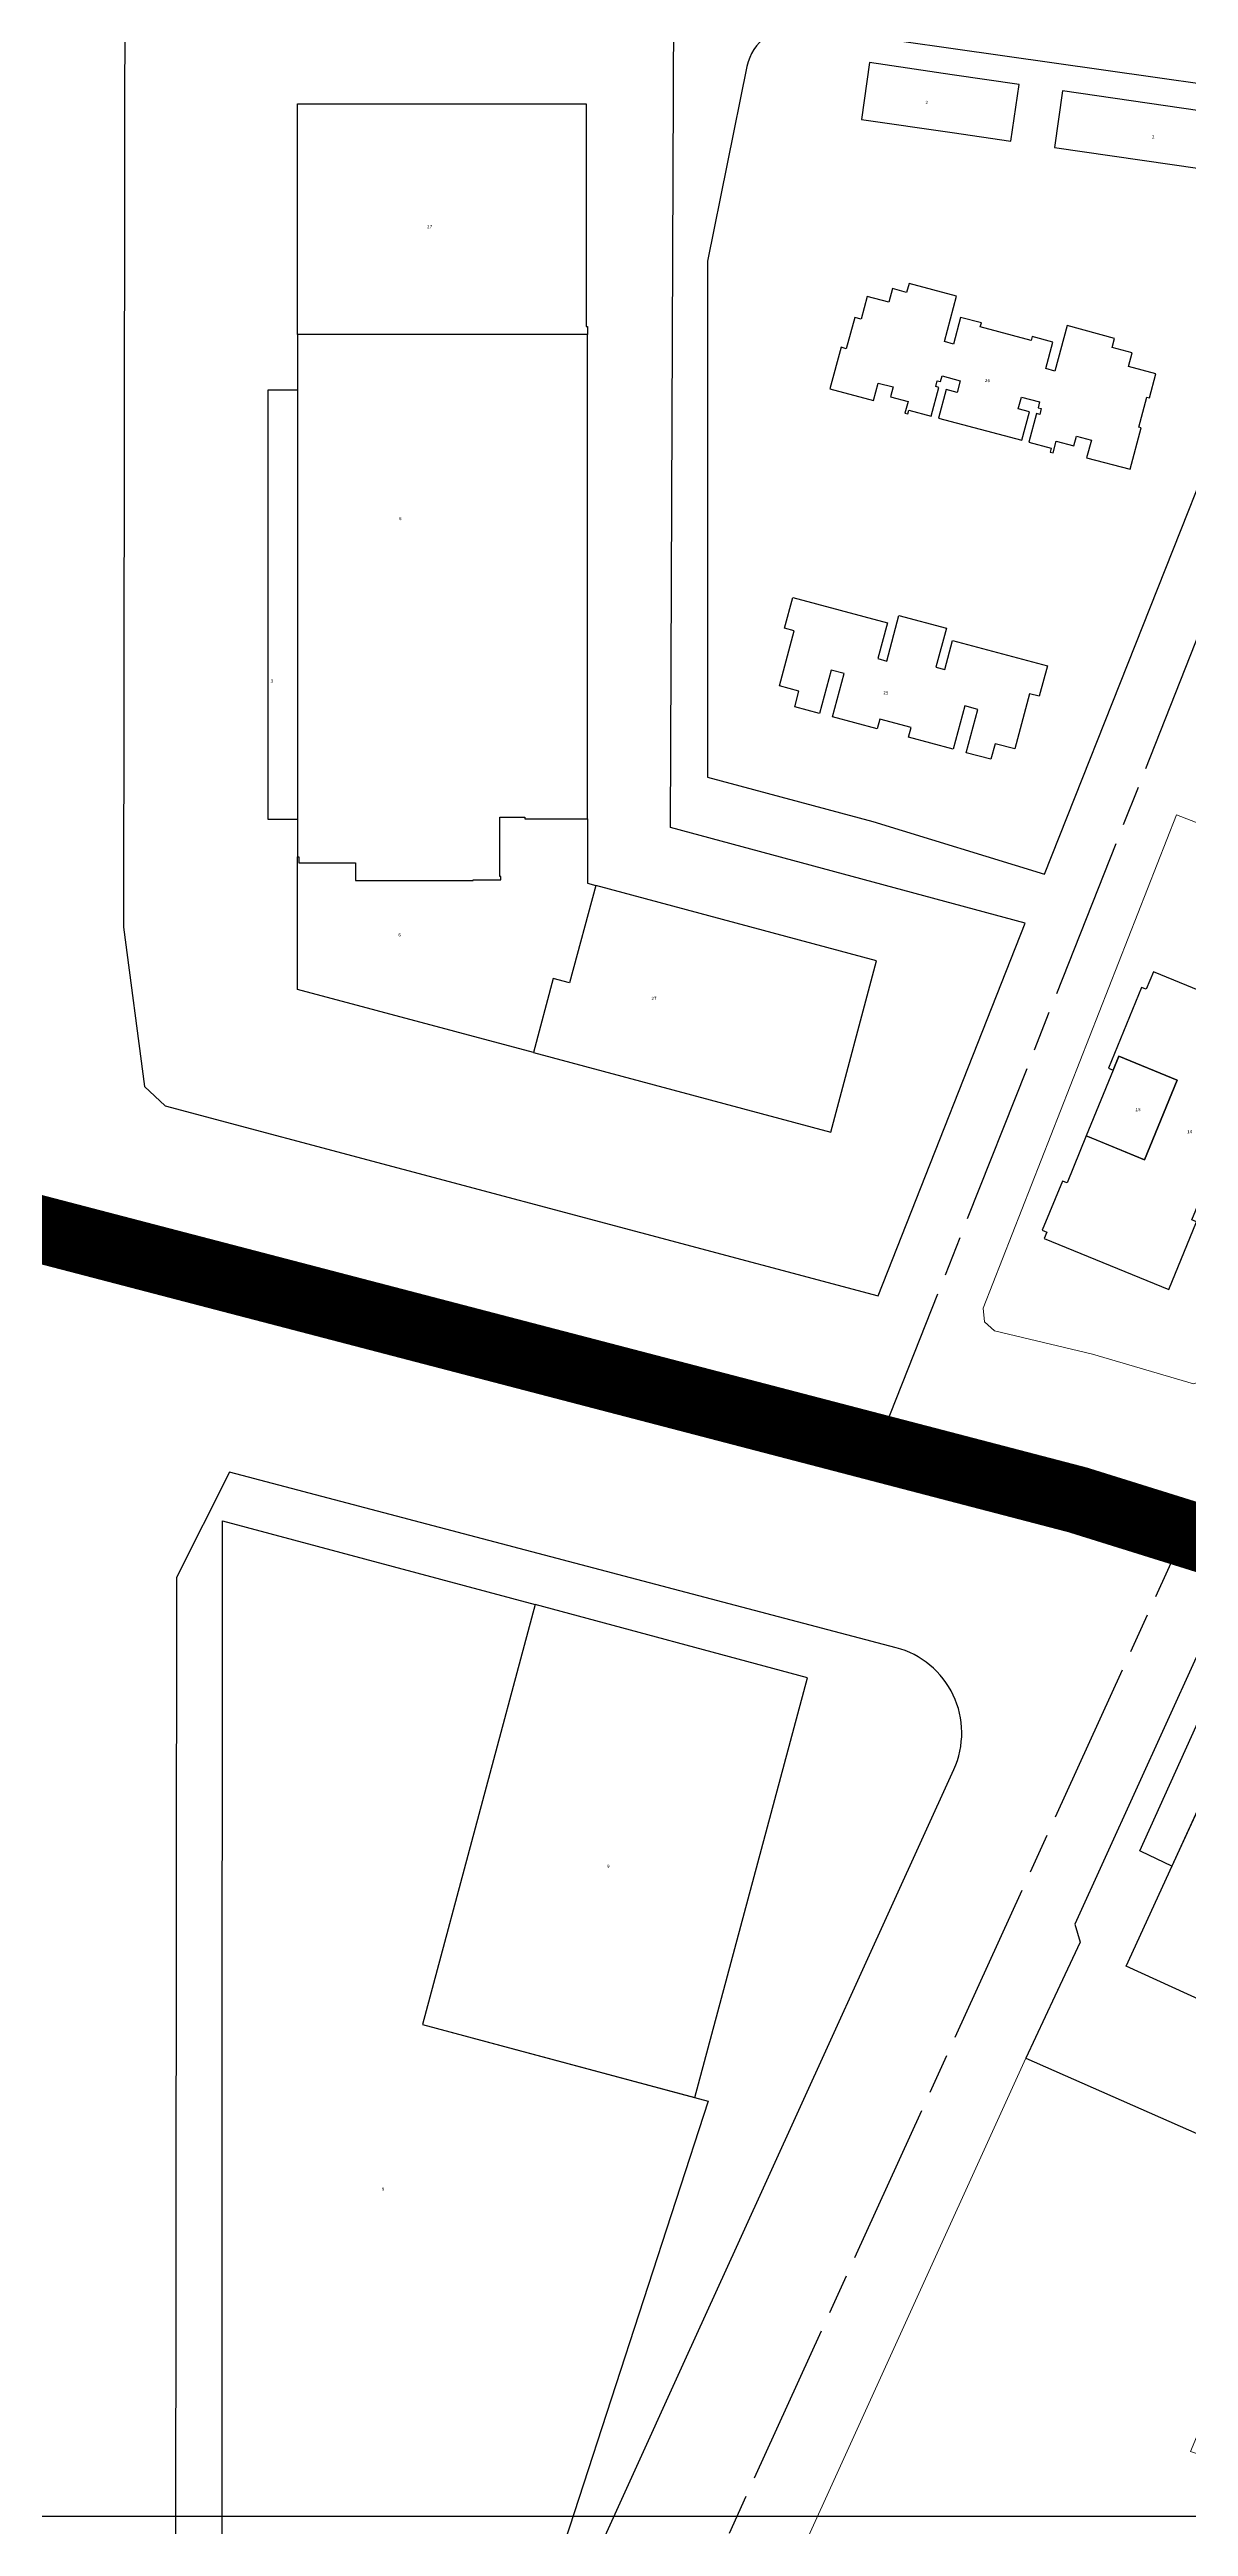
# Model space of a CAD drawing. Header units: millimetres. Extents: x 125232 to 134072, y 142885 to 152835.
# Drawn here: x 129596.7 to 129766, y 146969.7 to 147338 of the extents above; entities that cross this region are included whole.
import ezdxf
from ezdxf.enums import TextEntityAlignment as Align

# ---------------------------------------------------------------- set-up
doc = ezdxf.new("R2010")
doc.units = ezdxf.units.MM
doc.linetypes.add('ACAD_ISO08W100', pattern=[36, 24, -3, 6, -3])
doc.linetypes.add('CENTER', pattern=[50.8, 31.75, -6.35, 6.35, -6.35])
for name, color, linetype in [('buildings', 7, 'Continuous'), ('commerce', 10, 'Continuous'), ('commerce & office', 242, 'Continuous'), ('layers', 7, 'Continuous'), ('villadom', 51, 'Continuous'), ('老城北中心线', 7, 'ACAD_ISO08W100')]:
    doc.layers.add(name, color=color, linetype=linetype)
for name, color, linetype, lineweight in [('government', 221, 'Continuous', 0), ('parking', 8, 'Continuous', 0), ('super block', 6, 'CENTER', 0)]:
    doc.layers.add(name, color=color, linetype=linetype, lineweight=lineweight)
doc.styles.add('层数', font='', dxfattribs={"height": 2})
doc.styles.get('层数').set_extended_font_data('FangSong_GB2312')

msp = doc.modelspace()

# ---------------------------------------------------------------- linework, layer by layer
msp.add_lwpolyline([(130151.88, 147771.28), (129501.88, 147771.28), (129501.88, 146971.28), (130151.88, 146971.28)], close=True)
at = {"layer": 'buildings', "linetype": 'Continuous', "flags": 128}
for points in [[(129717.37, 147327.61), (129730.89, 147325.64), (129739.6, 147324.39), (129740.81, 147332.81), (129730.89, 147334.24), (129718.59, 147336.04), (129717.37, 147327.61)], [(129746.07, 147323.41), (129767.69, 147320.3), (129776.4, 147319.04), (129777.61, 147327.47), (129767.69, 147328.9), (129747.28, 147331.84), (129746.07, 147323.41)], [(129676.45, 147329.9), (129676.45, 147296.8), (129676.65, 147296.8), (129676.65, 147295.6), (129633.55, 147295.6), (129633.55, 147329.9)], [(129712.7, 147287.54), (129719.18, 147285.8), (129719.87, 147288.41), (129722.1, 147287.82), (129721.71, 147286.37), (129724.32, 147285.67), (129723.85, 147283.93), (129724.28, 147283.81), (129724.44, 147284.39), (129727.77, 147283.5), (129728.9, 147287.75), (129728.43, 147287.88), (129728.66, 147288.75), (129729.14, 147288.62), (129729.38, 147289.49), (129732.08, 147288.76), (129731.62, 147287.02), (129729.97, 147287.46), (129728.83, 147283.21), (129741.2, 147279.9), (129742.34, 147284.15), (129740.7, 147284.59), (129741.16, 147286.33), (129743.87, 147285.61), (129743.63, 147284.74), (129744.12, 147284.61), (129743.88, 147283.74), (129743.4, 147283.87), (129742.26, 147279.62), (129745.59, 147278.72), (129745.44, 147278.14), (129745.87, 147278.03), (129746.34, 147279.77), (129748.95, 147279.07), (129749.34, 147280.52), (129751.56, 147279.92), (129750.86, 147277.31), (129757.33, 147275.58), (129758.99, 147281.76), (129758.6, 147281.86), (129759.79, 147286.31), (129760.18, 147286.2), (129761.13, 147289.78), (129757.08, 147290.87), (129757.62, 147292.89), (129754.63, 147293.7), (129754.99, 147295.05), (129747.94, 147296.94), (129746.13, 147290.18), (129744.78, 147290.55), (129745.83, 147294.5), (129742.74, 147295.33), (129742.59, 147294.75), (129735.05, 147296.77), (129735.21, 147297.35), (129732.12, 147298.17), (129731.06, 147294.21), (129729.71, 147294.58), (129731.52, 147301.34), (129724.47, 147303.23), (129724.1, 147301.87), (129721.98, 147302.44), (129721.43, 147300.42), (129718.25, 147301.27), (129717.34, 147297.89), (129716.38, 147298.15), (129715.13, 147293.51), (129714.36, 147293.72)], [(129633.55, 147295.6), (129633.55, 147223.5), (129633.55, 147217.95), (129633.75, 147217.95), (129633.75, 147217.1), (129642.15, 147217.1), (129642.15, 147214.45), (129659.65, 147214.45), (129659.65, 147214.55), (129663.75, 147214.55), (129663.75, 147215.05), (129663.6, 147215.05), (129663.6, 147223.85), (129667.35, 147223.85), (129667.35, 147223.6), (129676.65, 147223.6), (129676.65, 147295.6)], [(129633.55, 147287.4), (129633.55, 147223.5), (129629.2, 147223.5), (129629.2, 147287.4)], [(129707.47, 147240.29), (129708.09, 147242.61), (129705.19, 147243.38), (129707.39, 147251.59), (129705.94, 147251.98), (129707.16, 147256.52), (129721.26, 147252.74), (129719.84, 147247.43), (129721.14, 147247.08), (129722.96, 147253.84), (129730.01, 147251.95), (129728.45, 147246.16), (129729.76, 147245.81), (129730.92, 147250.15), (129745.03, 147246.37), (129743.81, 147241.83), (129742.36, 147242.22), (129740.16, 147234.01), (129737.26, 147234.79), (129736.64, 147232.47), (129732.97, 147233.45), (129734.69, 147239.88), (129732.76, 147240.4), (129731.04, 147233.97), (129724.37, 147235.76), (129724.76, 147237.21), (129720.13, 147238.45), (129719.74, 147237), (129713.07, 147238.79), (129714.79, 147245.21), (129712.86, 147245.73), (129711.14, 147239.3)], [(129676.65, 147223.6), (129676.65, 147214.04), (129677.87, 147213.72), (129673.99, 147199.23), (129671.57, 147199.88), (129668.62, 147188.86), (129633.55, 147198.26), (129633.55, 147217.95), (129633.75, 147217.95), (129633.75, 147217.1), (129642.15, 147217.1), (129642.15, 147214.45), (129659.65, 147214.45), (129659.65, 147214.55), (129663.75, 147214.55), (129663.75, 147215.05), (129663.6, 147215.05), (129663.6, 147223.85), (129667.35, 147223.85), (129667.35, 147223.6)], [(129668.62, 147188.86), (129712.81, 147177.02), (129719.64, 147202.52), (129677.87, 147213.72), (129673.99, 147199.23), (129671.57, 147199.88)], [(129744.55, 147161.21), (129763.06, 147153.64), (129767.18, 147163.71), (129766.52, 147163.98), (129768.64, 147169.16), (129769.3, 147168.89), (129779.29, 147193.29), (129760.78, 147200.87), (129759.72, 147198.27), (129759.03, 147198.56), (129754.11, 147186.53), (129754.8, 147186.24), (129755.65, 147188.32), (129764.3, 147184.78), (129759.45, 147172.94), (129750.8, 147176.48), (129747.94, 147169.48), (129747.25, 147169.77), (129744.26, 147162.47), (129744.95, 147162.19), (129744.55, 147161.21)], [(129764.3, 147184.78), (129755.65, 147188.32), (129754.8, 147186.24), (129750.8, 147176.48), (129751.68, 147176.12), (129759.45, 147172.94)], [(129622.4, 147119.27), (129668.88, 147106.79), (129652.13, 147044.36), (129694.6, 147032.96), (129665.77, 146944.35), (129622.31, 146917.22)], [(129709.37, 147095.92), (129668.88, 147106.79), (129652.13, 147044.36), (129692.61, 147033.49)], [(129797.47, 147068.34), (129769.55, 147081.06), (129763.53, 147067.89), (129758.97, 147070.11), (129758.77, 147070.21), (129770.18, 147095.41), (129772.51, 147096.54), (129785.61, 147092.29), (129785.59, 147090.95), (129794.27, 147087.2), (129796.16, 147088.33), (129808.11, 147084.13), (129809.18, 147081.74), (129800.07, 147061.76), (129795.44, 147063.87)], [(129769.55, 147081.06), (129797.47, 147068.34), (129784.61, 147040.3), (129756.74, 147053.03)]]:
    msp.add_lwpolyline(points, close=True, dxfattribs=at)
at = {"layer": 'commerce'}
msp.add_lwpolyline([(129731.12, 147082.3, 0.464808), (129722.53, 147100.39), (129623.45, 147126.47), (129615.54, 147110.84), (129615.36, 146913.27), (129635.66, 146917.86), (129651.18, 146926.19), (129665.07, 146940.15), (129673.62, 146955.92), (129691.13, 146994.39), (129699.04, 147011.79)], format="xyb", close=True, dxfattribs=at)
msp.add_lwpolyline([(129808.44, 147079.86), (129810, 147083.96), (129767.12, 147098.94), (129749.1, 147059.26), (129749.91, 147056.62), (129746.12, 147048.6), (129741.84, 147039.36), (129783.12, 147021.19), (129785.89, 147030.4)], close=True, dxfattribs=at)
at = {"layer": 'commerce & office'}
msp.add_lwpolyline([(129741.72, 147208.09), (129689, 147222.33), (129689.48, 147343.74), (129607.85, 147354.14), (129607.69, 147207.51), (129610.78, 147183.81), (129613.89, 147180.95), (129719.89, 147152.7)], close=True, dxfattribs=at)
at = {"layer": 'government'}
msp.add_lwpolyline([(129792.6, 147196.77), (129794.61, 147204.91), (129797.01, 147210.43), (129795.72, 147212.04), (129764.24, 147224.22), (129735.5, 147150.86), (129735.67, 147148.85), (129737.18, 147147.51), (129751.75, 147144.01), (129766.77, 147139.6), (129770.3, 147140.78)], close=True, dxfattribs=at)
at = {"layer": 'parking'}
msp.add_lwpolyline([(129783.12, 147021.19), (129741.84, 147039.36), (129701.33, 146950.29), (129748.13, 146929.07), (129778.33, 146915.25), (129787.87, 146938.97), (129791.7, 146937.48), (129804.86, 146968.13), (129766.28, 146980.9)], close=True, dxfattribs=at)
at = {"layer": 'super block', "const_width": 10}
msp.add_lwpolyline([(130062.04, 147357.74), (130088.57, 147523.11), (130100.28, 147595.6), (130011.36, 147612.58), (129897.76, 147630.82), (129883.92, 147632.24), (129883.91, 147632.5), (129738.52, 147650.17), (129586.82, 147665.29), (129586.89, 147164.78), (129749.5, 147122.37), (130005.05, 147042.65), (130010.47, 147075.31), (130034.07, 147190.29), (130036.07, 147208.33)], close=True, dxfattribs=at)
at = {"layer": 'super block'}
msp.add_lwpolyline([(129994.38, 146978.27), (130005.05, 147042.65), (129749.5, 147122.37), (129586.89, 147164.78), (129586.95, 146716.3), (129746.71, 146703.38), (129960.27, 146685.9), (129977.61, 146847.73)], close=True, dxfattribs=at)
at = {"layer": 'villadom'}
msp.add_lwpolyline([(129788.44, 147326.01, 0.285966), (129783.75, 147330.63), (129708.31, 147341.34, 0.381388), (129700.36, 147335.47), (129694.48, 147306.51), (129694.49, 147229.82), (129719.07, 147223.23), (129744.59, 147215.37)], format="xyb", close=True, dxfattribs=at)
at = {"layer": '老城北中心线', "linetype": 'ACAD_ISO08W100', "lineweight": 25}
for p, q in [((129719.92, 147130.7), (129801.77, 147337.52)), ((129586.81, 147165.47), (129765.99, 147118.66)), ((129686.59, 146944.19), (129765.99, 147118.66))]:
    msp.add_line(p, q, dxfattribs=at)

# ---------------------------------------------------------------- texts
at = {"layer": 'layers', "linetype": 'Continuous', "style": '层数'}
for s, p in [('2', (129726.88, 147329.88)), ('2', (129760.57, 147324.76)), ('27', (129652.79, 147311.4, -32.76)), ('26', (129735.72, 147288.54, -32.76)), ('6', (129648.63, 147268.02, -32.76)), ('3', (129629.52, 147243.87, -32.76)), ('25', (129720.62, 147242.11, -32.76)), ('6', (129648.52, 147206.14, -32.76)), ('27', (129686.15, 147196.67, -32.76)), ('9', (129679.56, 147067.64)), ('9', (129646.07, 147019.67))]:
    msp.add_text(s, height=0.5, dxfattribs=at).set_placement(p)
for s, p in [('15', (129758.5, 147180.4)), ('14', (129766.17, 147177.1))]:
    msp.add_text(s, height=0.5, dxfattribs=at).set_placement(p, align=Align.MIDDLE)

doc.saveas('drawing.dxf')
